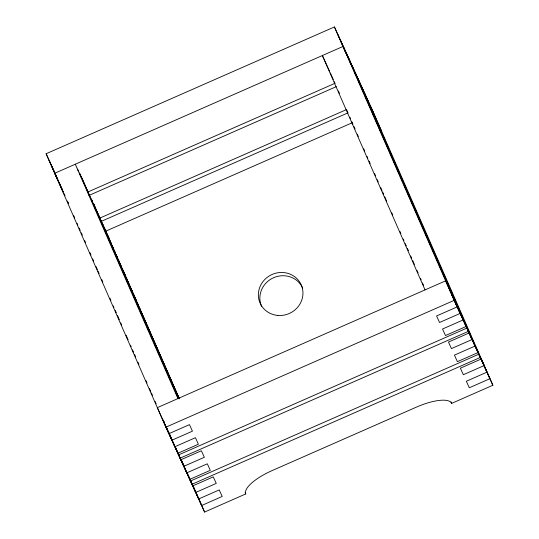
<?xml version="1.0" encoding="UTF-8"?>
<svg xmlns="http://www.w3.org/2000/svg" width="539" height="539" viewBox="0 0 539 539"><rect width="100%" height="100%" fill="white"/><g stroke="black" fill="none" stroke-linecap="round" stroke-linejoin="round"><path stroke-width="0.81" d="M46.125 153.75L334.416 26.95L373.103 111.829L492.875 385.25L451.689 403.361A33.741 10.76 -23.7 0 0 416.337 407.154L272.188 470.554A33.741 10.76 -23.7 0 0 245.764 493.933L204.584 512.05L165.897 427.171L46.125 153.75L54.722 172.615M87.372 192.214L334.807 83.383M88.861 195.482L336.296 86.651M99.27 218.335L345.937 109.841M100.759 221.596L348.194 112.766M105.482 231.278L352.405 122.67M165.897 427.171L454.188 300.364L492.875 385.25M177.803 453.286L198.392 444.23L195.421 437.702L174.825 446.757L166.598 427.979M466.094 326.486L445.497 335.541L442.526 329.012L463.116 319.957L451.588 293.896L460.138 313.428L439.548 322.484L436.57 315.955L457.166 306.9L445.632 280.839L157.348 407.639L168.875 433.7L189.465 424.638L192.443 431.173L171.853 440.228L163.297 420.696L165.278 425.049M180.033 458.184L468.324 331.384M189.701 479.4L210.298 470.345L207.32 463.816L186.73 472.871L175.195 446.818L183.752 466.343L204.342 457.288L201.37 450.759L180.774 459.814L171.476 438.652L172.224 440.289M477.992 352.6L457.402 361.662L454.424 355.127L475.021 346.072L463.486 320.011L472.043 339.543L451.453 348.598L448.475 342.07L469.065 333.014L348.551 57.963M478.74 354.238L190.449 481.037L182.135 462.125M191.938 484.298L480.229 357.498L358.226 79.186M483.948 365.658L463.351 374.72L460.38 368.191L480.97 359.129L469.442 333.075M354.878 72.597L357.849 79.125M366.776 98.711L369.754 105.246L361.197 85.714M372.732 111.775L375.703 118.304L364.175 92.243M381.652 131.361L370.125 105.3M457.537 306.954L460.515 313.482M478.362 352.661L475.391 346.132L486.919 372.193L466.329 381.248L469.307 387.777L489.897 378.722L481.34 359.19L484.318 365.718M329.652 71.498L322.383 55.537L425.042 289.894M330.313 72.947L333.291 79.476M334.281 81.652L335.029 83.289M107.261 234.411L108.009 236.048L107.018 233.791M109.329 238.945L108.669 237.497L109.963 240.583M56.71 176.967L55.052 173.342L63.279 192.12L60.968 187.067M68.224 202.987L67.328 201.034L68.345 203.344M169.246 433.754L169.987 435.391M170.29 436.044L171.18 437.998M181.151 459.875L181.892 461.505L180.545 458.419M182.189 462.159L184.122 466.403M188.091 475.108L190.078 479.461M355.248 72.657L363.805 92.182L352.27 66.129M346.321 53.065L466.835 328.116L178.544 454.916L168.64 432.305M343.343 46.536L351.9 66.068L340.372 40.007M337.394 33.479L345.95 53.011L342.972 46.482L54.682 173.282L57.66 179.81L49.103 160.278M334.416 26.95L454.188 300.364M338.404 90.997L339.415 93.308M346.51 109.498L347.52 111.809M349.885 117.206L350.559 118.748M351.913 121.834L352.924 124.145M354.076 126.638L355.086 128.949M357.317 134.164L358.327 136.482M363.731 148.811L364.748 151.129M367.106 156.526L367.787 158.068M369.134 161.148L370.152 163.458M374.538 173.484L375.548 175.795M377.239 179.649L378.25 181.966M380.615 187.363L381.969 190.442M382.643 191.985L383.653 194.296M384.806 196.789L385.816 199.107M386.018 199.693L386.699 201.236M391.759 212.797L392.776 215.115M399.864 231.305L400.881 233.616M403.246 239.013L403.92 240.556M405.267 243.635L406.285 245.952M407.43 248.445L408.447 250.756M410.671 255.971L411.688 258.282M412.834 260.775L414.39 264.454M417.092 270.618L418.102 272.929M420.467 278.326L421.141 279.869M422.488 282.955L423.506 285.266M451.028 401.858L451.689 403.361M245.11 492.43L245.764 493.933M131.738 290.09L132.594 292.044M133.605 294.348L134.952 297.42M135.626 298.956L136.637 301.261M137.304 302.797L138.651 305.869M139.325 307.405L140.335 309.709M141.009 311.246L142.357 314.325M143.03 315.861L144.034 318.165M144.708 319.701L146.056 322.773M147.066 325.078L150.091 331.99M150.765 333.526L152.113 336.599M152.786 338.135L179.372 398.826M103.07 224.776L103.731 226.279M104.714 228.536L106.365 232.289M110.643 242.126L111.654 244.436M112.328 245.979L113.682 249.058M114.356 250.601L115.366 252.919M116.04 254.455L117.394 257.541M118.405 259.852L119.085 261.395M119.759 262.938L121.443 266.792M122.124 268.334L125.163 275.274M125.836 276.817L127.191 279.896M127.864 281.439L128.875 283.75M129.576 285.144L179.191 398.617M179.056 398.436L105.772 231.15L75.278 164.227L177.937 398.584M93.826 204.207L95.147 207.212M95.801 208.714L178.982 398.665M91.839 199.935L92.499 201.438M93.49 203.688L95.133 207.448M95.787 208.95L99.082 216.456M99.823 218.093L178.847 398.483M91.825 200.164L92.486 201.667M93.469 203.917L94.79 206.922M81.928 178.092L178.564 398.759M79.61 173.066L87.177 190.341M79.583 173.524L81.227 177.284M77.596 169.253L78.249 170.755M192.41 484.258L193.393 486.508M195.037 490.268L196.028 492.518L193.05 485.989L201.606 505.521L222.196 496.466L219.225 489.931L198.628 498.993L190.732 480.963M196.688 494.02L204.584 512.05M187.1 472.932L195.657 492.464L216.247 483.402L213.269 476.874L192.679 485.935L183.711 465.521M181.016 459.376L182.027 461.687M182.708 463.23L183.381 464.773M81.315 232.821L82.326 235.132M117.448 315.308L118.459 317.619M134.669 354.622L135.68 356.939M168.774 432.487L171.139 437.884M59.762 183.752L61.318 187.383M61.406 187.511L62.396 189.762M64.04 193.521L65.024 195.772M73.749 215.681L74.759 217.992M77.124 223.389L77.798 224.931M79.152 228.01L80.163 230.328M84.549 240.347L85.566 242.658M89.952 252.683L90.97 254.994M92.654 258.848L93.671 261.159M96.036 266.556L97.384 269.641M98.058 271.184L99.075 273.495M101.777 279.667L102.787 281.978M109.882 298.168L110.893 300.479M113.257 305.876L113.931 307.419M115.285 310.498L116.296 312.815M118.661 318.212L119.335 319.748M120.689 322.834L121.699 325.145M126.092 335.17L128.114 339.792M130.478 345.189L131.152 346.732M132.506 349.818L133.517 352.129M137.91 362.154L138.921 364.465M146.015 380.655L147.026 382.966M149.391 388.363L150.745 391.449M151.419 392.992L152.429 395.303M155.131 401.467L156.142 403.778M163.236 419.969L164.247 422.286M166.612 427.676L167.966 430.762M52.081 166.807L60.637 186.339M126.308 277.673L127.433 280.246M128.019 281.587L128.942 283.696M125.061 274.802L123.411 270.969M261.556 306.307A22.497 21.324 -24.5 0 1 273.59 277.72A22.497 21.324 -24.5 0 1 302.736 288.19M277.774 315.43A22.497 21.324 -24.5 0 0 301.254 284.929A22.497 21.324 -24.5 0 0 262.951 281.601A22.497 21.324 -24.5 0 0 277.774 315.43"/></g></svg>
